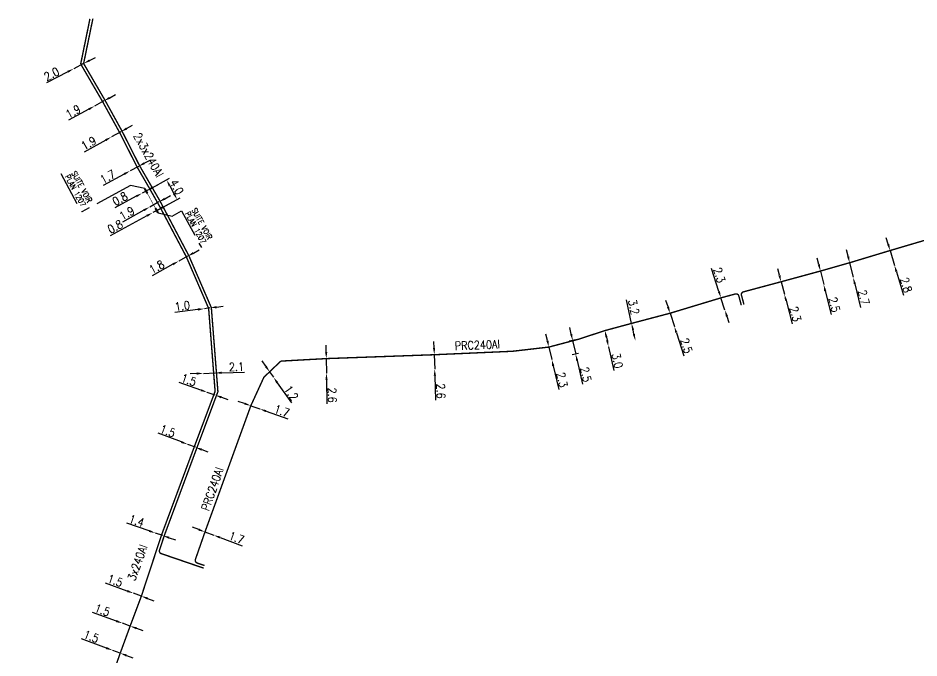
# Model space of a CAD drawing. Header units: millimetres. Extents: x 146000 to 147000, y 142004 to 143004.
# Drawn here: x 146437.2 to 146599.6, y 142884.8 to 143000.1 of the extents above; entities that cross this region are included whole.
import ezdxf
from ezdxf.enums import TextEntityAlignment as Align

# ---------------------------------------------------------------- set-up
doc = ezdxf.new("R2010")
doc.units = ezdxf.units.MM
doc.header["$PDMODE"] = 34
doc.linetypes.add('CENTER2', pattern=[28.575, 19.05, -3.175, 3.175, -3.175])
doc.layers.get('0').update_dxf_attribs({"linetype": 'CONTINUOUS'})
doc.layers.get('Defpoints').update_dxf_attribs({"linetype": 'CONTINUOUS'})
for name, color, linetype in [('M_100', 7, 'M_ST_6'), ('M_130', 3, 'M_ST_15'), ('M_300', 7, 'CONTINUOUS'), ('M_930', 7, 'CONTINUOUS')]:
    doc.layers.add(name, color=color, linetype=linetype)
doc.styles.get("Standard").update_dxf_attribs({"font": 'romans.shx', "width": 0.85})
doc.linetypes.add('M_ST_15', pattern='A,5,-0.3,["XX",Standard,S=1,R=0,X=0,Y=-0.5],-2.5', length=7.8)
doc.linetypes.add('M_ST_6', pattern='A,5,-0.3,["||",Standard,S=1,R=0,X=0.35,Y=-0.5],-1.6', length=6.9)
doc.dimstyles.get("Standard").update_dxf_attribs({"dimtxt": 1.5, "dimasz": 1.2, "dimexe": 0.625, "dimexo": 0.625, "dimgap": 0.25, "dimtad": 1, "dimdec": 1, "dimzin": 0, "dimdsep": 46, "dimtxsty": 'Standard', "dimcen": -0.5, "dimadec": 0, "dimazin": 0, "dimtfac": 1, "dimtdec": 1, "dimtmove": 0, "dimatfit": 3, "dimfxl": 0, "dimtolj": 1, "dimtzin": 0, "dimarcsym": 0})

# ---------------------------------------------------------------- blocks, each defined once
blk = doc.blocks.new('M_300_04')
at = {"color": 0, "linetype": 'Continuous'}
blk.add_line((0, 0.38), (0, -0.38), dxfattribs=at)
blk.add_solid([(-0.5, 0.19), (-0.5, -0.19), (0.5, 0.19), (0.5, -0.19)], dxfattribs=at)
at = {"color": 0, "linetype": 'Continuous', "width": 0.75, "flags": 3}
for tag, p in [('DEF_LEG', (0, -5)), ('DEF_COUP', (0.02, -7)), ('DEF_TYPE', (0, -9))]:
    blk.add_attdef(tag, text='', height=1.2, dxfattribs=at).set_placement(p, align=Align.MIDDLE)
blk = doc.blocks.new('*D40')
at = {"layer": 'Defpoints', "color": 0, "linetype": 'Continuous', "transparency": 16777216}
for p in [(146581.81, 142954.52), (146582.4, 142952.1), (146582.4, 142952.1)]:
    blk.add_point(p, dxfattribs=at)
at = {"layer": 'M_130', "color": 0, "linetype": 'Continuous', "lineweight": -2, "transparency": 16777216}
for p, q in [((146581.52, 142955.69), (146581.24, 142956.86)), ((146581.81, 142954.52), (146582.4, 142952.1)), ((146582.69, 142950.93), (146583.72, 142946.68))]:
    blk.add_line(p, q, dxfattribs=at)
at = {"layer": 'M_130', "color": 0, "linetype": 'Continuous', "transparency": 16777216}
for points in [[(146581.72, 142955.74), (146581.33, 142955.64), (146581.81, 142954.52)], [(146582.88, 142950.98), (146582.49, 142950.88), (146582.4, 142952.1)]]:
    blk.add_solid(points, dxfattribs=at)
at = {"layer": 'M_130', "color": 0, "linetype": 'Continuous', "transparency": 16777216, "insert": (146584.32, 142948.46), "char_height": 1.5, "attachment_point": 5, "rotation": 283.7071}
blk.add_mtext('\\A1;2.5', dxfattribs=at)
blk = doc.blocks.new('*D41')
at = {"layer": 'Defpoints', "color": 0, "linetype": 'Continuous', "transparency": 16777216}
for p in [(146587.08, 142956.02), (146587.72, 142953.39), (146587.72, 142953.39)]:
    blk.add_point(p, dxfattribs=at)
at = {"layer": 'M_130', "color": 0, "linetype": 'Continuous', "lineweight": -2, "transparency": 16777216}
for p, q in [((146586.79, 142957.18), (146586.51, 142958.35)), ((146587.08, 142956.02), (146587.72, 142953.39)), ((146588, 142952.23), (146589.04, 142947.98))]:
    blk.add_line(p, q, dxfattribs=at)
at = {"layer": 'M_130', "color": 0, "linetype": 'Continuous', "transparency": 16777216}
for points in [[(146586.99, 142957.23), (146586.6, 142957.14), (146587.08, 142956.02)], [(146588.19, 142952.28), (146587.81, 142952.18), (146587.72, 142953.39)]]:
    blk.add_solid(points, dxfattribs=at)
at = {"layer": 'M_130', "color": 0, "linetype": 'Continuous', "transparency": 16777216, "insert": (146589.63, 142949.76), "char_height": 1.5, "attachment_point": 5, "rotation": 283.7071}
blk.add_mtext('\\A1;2.7', dxfattribs=at)
blk = doc.blocks.new('*D42')
at = {"layer": 'Defpoints', "color": 0, "linetype": 'Continuous', "transparency": 16777216}
for p in [(146594.37, 142958.22), (146595.17, 142955.54), (146595.17, 142955.54)]:
    blk.add_point(p, dxfattribs=at)
at = {"layer": 'M_130', "color": 0, "linetype": 'Continuous', "lineweight": -2, "transparency": 16777216}
for p, q in [((146594.03, 142959.37), (146593.68, 142960.52)), ((146594.37, 142958.22), (146595.17, 142955.54)), ((146595.52, 142954.39), (146596.77, 142950.2))]:
    blk.add_line(p, q, dxfattribs=at)
at = {"layer": 'M_130', "color": 0, "linetype": 'Continuous', "transparency": 16777216}
for points in [[(146594.22, 142959.43), (146593.83, 142959.31), (146594.37, 142958.22)], [(146595.71, 142954.45), (146595.32, 142954.33), (146595.17, 142955.54)]]:
    blk.add_solid(points, dxfattribs=at)
at = {"layer": 'M_130', "color": 0, "linetype": 'Continuous', "transparency": 16777216, "insert": (146597.27, 142952.01), "char_height": 1.5, "attachment_point": 5, "rotation": 286.6528}
blk.add_mtext('\\A1;2.8', dxfattribs=at)
blk = doc.blocks.new('*D53')
at = {"layer": 'Defpoints', "color": 0, "linetype": 'Continuous', "transparency": 16777216}
for p in [(146538.24, 142942.24), (146537.7, 142939.55), (146538.79, 142939.8)]:
    blk.add_point(p, dxfattribs=at)
at = {"layer": 'M_130', "color": 0, "linetype": 'Continuous', "lineweight": -2, "transparency": 16777216}
for p, q in [((146536.89, 142943.17), (146536.63, 142944.34)), ((146537.63, 142942.1), (146536.54, 142941.86)), ((146537.15, 142941.99), (146537.7, 142939.55)), ((146538.18, 142939.66), (146537.09, 142939.42)), ((146537.96, 142938.38), (146538.91, 142934.12))]:
    blk.add_line(p, q, dxfattribs=at)
at = {"layer": 'M_130', "color": 0, "linetype": 'Continuous', "transparency": 16777216}
for points in [[(146537.09, 142943.21), (146536.7, 142943.12), (146537.15, 142941.99)], [(146538.15, 142938.43), (146537.76, 142938.34), (146537.7, 142939.55)]]:
    blk.add_solid(points, dxfattribs=at)
at = {"layer": 'M_130', "color": 0, "linetype": 'Continuous', "transparency": 16777216, "insert": (146539.54, 142935.88), "char_height": 1.5, "attachment_point": 5, "rotation": 282.5521}
blk.add_mtext('\\A1;2.5', dxfattribs=at)
blk = doc.blocks.new('*D55')
at = {"layer": 'Defpoints', "color": 0, "linetype": 'Continuous', "transparency": 16777216}
for p in [(146542.97, 142943.79), (146543.62, 142940.87), (146543.62, 142940.87)]:
    blk.add_point(p, dxfattribs=at)
at = {"layer": 'M_130', "color": 0, "linetype": 'Continuous', "lineweight": -2, "transparency": 16777216}
for p, q in [((146543.23, 142942.62), (146543.36, 142942.04)), ((146543.62, 142940.87), (146544.56, 142936.6))]:
    blk.add_line(p, q, dxfattribs=at)
at = {"layer": 'M_130', "color": 0, "linetype": 'Continuous', "transparency": 16777216}
for points in [[(146543.43, 142942.67), (146543.03, 142942.58), (146542.97, 142943.79)], [(146543.55, 142942.08), (146543.16, 142941.99), (146543.62, 142940.87)]]:
    blk.add_solid(points, dxfattribs=at)
at = {"layer": 'M_130', "color": 0, "linetype": 'Continuous', "transparency": 16777216, "insert": (146545.2, 142938.36), "char_height": 1.5, "attachment_point": 5, "rotation": 282.4556}
blk.add_mtext('\\A1;3.0', dxfattribs=at)
blk = doc.blocks.new('*D56')
at = {"layer": 'Defpoints', "color": 0, "linetype": 'Continuous', "transparency": 16777216}
for p in [(146547.78, 142945.09), (146548.45, 142941.96), (146548.45, 142941.96)]:
    blk.add_point(p, dxfattribs=at)
at = {"layer": 'M_130', "color": 0, "linetype": 'Continuous', "lineweight": -2, "transparency": 16777216}
for p, q in [((146547.78, 142945.09), (146546.86, 142949.36)), ((146548.2, 142943.13), (146548.03, 142943.92))]:
    blk.add_line(p, q, dxfattribs=at)
at = {"layer": 'M_130', "color": 0, "linetype": 'Continuous', "transparency": 16777216}
for points in [[(146548.23, 142943.96), (146547.84, 142943.87), (146547.78, 142945.09)], [(146548.39, 142943.18), (146548, 142943.09), (146548.45, 142941.96)]]:
    blk.add_solid(points, dxfattribs=at)
at = {"layer": 'M_130', "color": 0, "linetype": 'Continuous', "transparency": 16777216, "insert": (146548.17, 142948.02), "char_height": 1.5, "attachment_point": 5, "rotation": 282.1491}
blk.add_mtext('\\A1;3.2', dxfattribs=at)
blk = doc.blocks.new('*D57')
at = {"layer": 'Defpoints', "color": 0, "linetype": 'Continuous', "transparency": 16777216}
for p in [(146554.71, 142946.92), (146555.48, 142944.55), (146555.48, 142944.55)]:
    blk.add_point(p, dxfattribs=at)
at = {"layer": 'M_130', "color": 0, "linetype": 'Continuous', "lineweight": -2, "transparency": 16777216}
for p, q in [((146554.34, 142948.06), (146553.97, 142949.21)), ((146554.71, 142946.92), (146555.48, 142944.55)), ((146555.85, 142943.4), (146557.2, 142939.25))]:
    blk.add_line(p, q, dxfattribs=at)
at = {"layer": 'M_130', "color": 0, "linetype": 'Continuous', "transparency": 16777216}
for points in [[(146554.53, 142948.13), (146554.15, 142948), (146554.71, 142946.92)], [(146556.04, 142943.47), (146555.66, 142943.34), (146555.48, 142944.55)]]:
    blk.add_solid(points, dxfattribs=at)
at = {"layer": 'M_130', "color": 0, "linetype": 'Continuous', "transparency": 16777216, "insert": (146557.66, 142941.06), "char_height": 1.5, "attachment_point": 5, "rotation": 287.9878}
blk.add_mtext('\\A1;2.5', dxfattribs=at)
blk = doc.blocks.new('*D58')
at = {"layer": 'Defpoints', "color": 0, "linetype": 'Continuous', "transparency": 16777216}
for p in [(146563.88, 142949.69), (146564.59, 142947.5), (146564.59, 142947.5)]:
    blk.add_point(p, dxfattribs=at)
at = {"layer": 'M_130', "color": 0, "linetype": 'Continuous', "lineweight": -2, "transparency": 16777216}
for p, q in [((146563.51, 142950.83), (146562.16, 142954.99)), ((146564.59, 142947.5), (146563.88, 142949.69)), ((146564.96, 142946.36), (146565.33, 142945.22))]:
    blk.add_line(p, q, dxfattribs=at)
at = {"layer": 'M_130', "color": 0, "linetype": 'Continuous', "transparency": 16777216}
for points in [[(146563.7, 142950.89), (146563.32, 142950.77), (146563.88, 142949.69)], [(146565.15, 142946.42), (146564.77, 142946.3), (146564.59, 142947.5)]]:
    blk.add_solid(points, dxfattribs=at)
at = {"layer": 'M_130', "color": 0, "linetype": 'Continuous', "transparency": 16777216, "insert": (146563.6, 142953.79), "char_height": 1.5, "attachment_point": 5, "rotation": 287.9878}
blk.add_mtext('\\A1;2.3', dxfattribs=at)
blk = doc.blocks.new('*D59')
at = {"layer": 'Defpoints', "color": 0, "linetype": 'Continuous', "transparency": 16777216}
for p in [(146574.72, 142952.59), (146575.31, 142950.37), (146575.31, 142950.37)]:
    blk.add_point(p, dxfattribs=at)
at = {"layer": 'M_130', "color": 0, "linetype": 'Continuous', "lineweight": -2, "transparency": 16777216}
for p, q in [((146574.41, 142953.75), (146574.11, 142954.91)), ((146574.72, 142952.59), (146575.31, 142950.37)), ((146575.62, 142949.21), (146576.74, 142944.98))]:
    blk.add_line(p, q, dxfattribs=at)
at = {"layer": 'M_130', "color": 0, "linetype": 'Continuous', "transparency": 16777216}
for points in [[(146574.61, 142953.8), (146574.22, 142953.7), (146574.72, 142952.59)], [(146575.81, 142949.26), (146575.43, 142949.16), (146575.31, 142950.37)]]:
    blk.add_solid(points, dxfattribs=at)
at = {"layer": 'M_130', "color": 0, "linetype": 'Continuous', "transparency": 16777216, "insert": (146577.3, 142946.77), "char_height": 1.5, "attachment_point": 5, "rotation": 284.8742}
blk.add_mtext('\\A1;2.3', dxfattribs=at)
blk = doc.blocks.new('*D62')
at = {"layer": 'Defpoints', "color": 0, "linetype": 'Continuous', "transparency": 16777216}
for p in [(146512.21, 142939.44), (146512.28, 142936.84), (146512.28, 142936.84)]:
    blk.add_point(p, dxfattribs=at)
at = {"layer": 'M_130', "color": 0, "linetype": 'Continuous', "lineweight": -2, "transparency": 16777216}
for p, q in [((146512.17, 142940.64), (146512.14, 142941.84)), ((146512.21, 142939.44), (146512.28, 142936.84)), ((146512.31, 142935.64), (146512.43, 142931.27))]:
    blk.add_line(p, q, dxfattribs=at)
at = {"layer": 'M_130', "color": 0, "linetype": 'Continuous', "transparency": 16777216}
for points in [[(146512.37, 142940.65), (146511.97, 142940.64), (146512.21, 142939.44)], [(146512.51, 142935.65), (146512.11, 142935.64), (146512.28, 142936.84)]]:
    blk.add_solid(points, dxfattribs=at)
at = {"layer": 'M_130', "color": 0, "linetype": 'Continuous', "transparency": 16777216, "insert": (146513.39, 142932.89), "char_height": 1.5, "attachment_point": 5, "rotation": 271.5897}
blk.add_mtext('\\A1;2.6', dxfattribs=at)
blk = doc.blocks.new('*D63')
at = {"layer": 'Defpoints', "color": 0, "linetype": 'Continuous', "transparency": 16777216}
for p in [(146532.87, 142940.82), (146533.39, 142938.58), (146533.39, 142938.58)]:
    blk.add_point(p, dxfattribs=at)
at = {"layer": 'M_130', "color": 0, "linetype": 'Continuous', "lineweight": -2, "transparency": 16777216}
for p, q in [((146532.6, 142941.99), (146532.33, 142943.16)), ((146532.87, 142940.82), (146533.39, 142938.58)), ((146533.66, 142937.41), (146534.64, 142933.15))]:
    blk.add_line(p, q, dxfattribs=at)
at = {"layer": 'M_130', "color": 0, "linetype": 'Continuous', "transparency": 16777216}
for points in [[(146532.79, 142942.04), (146532.4, 142941.95), (146532.87, 142940.82)], [(146533.85, 142937.46), (146533.46, 142937.37), (146533.39, 142938.58)]]:
    blk.add_solid(points, dxfattribs=at)
at = {"layer": 'M_130', "color": 0, "linetype": 'Continuous', "transparency": 16777216, "insert": (146535.26, 142934.92), "char_height": 1.5, "attachment_point": 5, "rotation": 283.0224}
blk.add_mtext('\\A1;2.3', dxfattribs=at)
blk = doc.blocks.new('*D70')
at = {"layer": 'Defpoints', "color": 0, "linetype": 'Continuous', "transparency": 16777216}
for p in [(146461.95, 142907.29), (146461.95, 142907.29), (146463.28, 142906.84)]:
    blk.add_point(p, dxfattribs=at)
at = {"layer": 'M_130', "color": 0, "linetype": 'Continuous', "lineweight": -2, "transparency": 16777216}
for p, q in [((146460.82, 142907.68), (146456.79, 142909.05)), ((146463.28, 142906.84), (146461.95, 142907.29)), ((146464.41, 142906.45), (146465.55, 142906.07))]:
    blk.add_line(p, q, dxfattribs=at)
at = {"layer": 'M_130', "color": 0, "linetype": 'Continuous', "transparency": 16777216}
for points in [[(146460.88, 142907.87), (146460.75, 142907.49), (146461.95, 142907.29)], [(146464.48, 142906.64), (146464.35, 142906.27), (146463.28, 142906.84)]]:
    blk.add_solid(points, dxfattribs=at)
at = {"layer": 'M_130', "color": 0, "linetype": 'Continuous', "transparency": 16777216, "insert": (146458.56, 142909.51), "char_height": 1.5, "attachment_point": 5, "rotation": 341.1798}
blk.add_mtext('\\A1;1.4', dxfattribs=at)
blk = doc.blocks.new('*D71')
at = {"layer": 'Defpoints', "color": 0, "linetype": 'Continuous', "transparency": 16777216}
for p in [(146458, 142896.44), (146458, 142896.44), (146459.41, 142895.92)]:
    blk.add_point(p, dxfattribs=at)
at = {"layer": 'M_100', "color": 0, "linetype": 'Continuous', "lineweight": -2, "transparency": 16777216}
for p, q in [((146456.87, 142896.85), (146452.93, 142898.28)), ((146459.41, 142895.92), (146458, 142896.44)), ((146460.53, 142895.51), (146461.66, 142895.1))]:
    blk.add_line(p, q, dxfattribs=at)
at = {"layer": 'M_100', "color": 0, "linetype": 'Continuous', "transparency": 16777216}
for points in [[(146456.94, 142897.04), (146456.8, 142896.66), (146458, 142896.44)], [(146460.6, 142895.7), (146460.47, 142895.32), (146459.41, 142895.92)]]:
    blk.add_solid(points, dxfattribs=at)
at = {"layer": 'M_100', "color": 0, "linetype": 'Continuous', "transparency": 16777216, "insert": (146454.68, 142898.71), "char_height": 1.5, "attachment_point": 5, "rotation": 339.9746}
blk.add_mtext('\\A1;1.5', dxfattribs=at)
blk = doc.blocks.new('*D72')
at = {"layer": 'Defpoints', "color": 0, "linetype": 'Continuous', "transparency": 16777216}
for p in [(146456.03, 142891.03), (146456.03, 142891.03), (146457.39, 142890.53)]:
    blk.add_point(p, dxfattribs=at)
at = {"layer": 'M_100', "color": 0, "linetype": 'Continuous', "lineweight": -2, "transparency": 16777216}
for p, q in [((146454.9, 142891.43), (146450.63, 142892.97)), ((146457.39, 142890.53), (146456.03, 142891.03)), ((146458.52, 142890.13), (146459.65, 142889.72))]:
    blk.add_line(p, q, dxfattribs=at)
at = {"layer": 'M_100', "color": 0, "linetype": 'Continuous', "transparency": 16777216}
for points in [[(146454.97, 142891.62), (146454.83, 142891.24), (146456.03, 142891.03)], [(146458.59, 142890.31), (146458.46, 142889.94), (146457.39, 142890.53)]]:
    blk.add_solid(points, dxfattribs=at)
at = {"layer": 'M_100', "color": 0, "linetype": 'Continuous', "transparency": 16777216, "insert": (146452.37, 142893.41), "char_height": 1.5, "attachment_point": 5, "rotation": 340.1565}
blk.add_mtext('\\A1;1.5', dxfattribs=at)
blk = doc.blocks.new('*D73')
at = {"layer": 'Defpoints', "color": 0, "linetype": 'Continuous', "transparency": 16777216}
for p in [(146454.24, 142886.15), (146454.24, 142886.15), (146455.6, 142885.65)]:
    blk.add_point(p, dxfattribs=at)
at = {"layer": 'M_100', "color": 0, "linetype": 'Continuous', "lineweight": -2, "transparency": 16777216}
for p, q in [((146453.11, 142886.57), (146448.63, 142888.23)), ((146455.6, 142885.65), (146454.24, 142886.15)), ((146456.72, 142885.23), (146457.85, 142884.81))]:
    blk.add_line(p, q, dxfattribs=at)
at = {"layer": 'M_100', "color": 0, "linetype": 'Continuous', "transparency": 16777216}
for points in [[(146453.18, 142886.76), (146453.04, 142886.38), (146454.24, 142886.15)], [(146456.79, 142885.42), (146456.65, 142885.04), (146455.6, 142885.65)]]:
    blk.add_solid(points, dxfattribs=at)
at = {"layer": 'M_100', "color": 0, "linetype": 'Continuous', "transparency": 16777216, "insert": (146450.38, 142888.65), "char_height": 1.5, "attachment_point": 5, "rotation": 339.638}
blk.add_mtext('\\A1;1.5', dxfattribs=at)
blk = doc.blocks.new('*D77')
at = {"layer": 'Defpoints', "color": 0, "linetype": 'Continuous', "transparency": 16777216}
for p in [(146470.88, 142907.5), (146472.47, 142906.91), (146472.47, 142906.91)]:
    blk.add_point(p, dxfattribs=at)
at = {"layer": 'M_130', "color": 0, "linetype": 'Continuous', "lineweight": -2, "transparency": 16777216}
for p, q in [((146469.75, 142907.92), (146468.63, 142908.34)), ((146470.88, 142907.5), (146472.47, 142906.91)), ((146473.59, 142906.49), (146477.61, 142904.99))]:
    blk.add_line(p, q, dxfattribs=at)
at = {"layer": 'M_130', "color": 0, "linetype": 'Continuous', "transparency": 16777216}
for points in [[(146469.82, 142908.1), (146469.68, 142907.73), (146470.88, 142907.5)], [(146473.66, 142906.68), (146473.52, 142906.3), (146472.47, 142906.91)]]:
    blk.add_solid(points, dxfattribs=at)
at = {"layer": 'M_130', "color": 0, "linetype": 'Continuous', "transparency": 16777216, "insert": (146476.56, 142906.45), "char_height": 1.5, "attachment_point": 5, "rotation": 339.6}
blk.add_mtext('\\A1;1.7', dxfattribs=at)
blk = doc.blocks.new('*D78')
at = {"layer": 'Defpoints', "color": 0, "linetype": 'Continuous', "transparency": 16777216}
for p in [(146467.76, 142923.28), (146467.76, 142923.28), (146469.16, 142922.75)]:
    blk.add_point(p, dxfattribs=at)
at = {"layer": 'M_130', "color": 0, "linetype": 'Continuous', "lineweight": -2, "transparency": 16777216}
for p, q in [((146466.64, 142923.71), (146462.42, 142925.3)), ((146469.16, 142922.75), (146467.76, 142923.28)), ((146470.29, 142922.33), (146471.41, 142921.91))]:
    blk.add_line(p, q, dxfattribs=at)
at = {"layer": 'M_130', "color": 0, "linetype": 'Continuous', "transparency": 16777216}
for points in [[(146466.71, 142923.89), (146466.57, 142923.52), (146467.76, 142923.28)], [(146470.36, 142922.52), (146470.22, 142922.14), (146469.16, 142922.75)]]:
    blk.add_solid(points, dxfattribs=at)
at = {"layer": 'M_130', "color": 0, "linetype": 'Continuous', "transparency": 16777216, "insert": (146464.17, 142925.7), "char_height": 1.5, "attachment_point": 5, "rotation": 339.3427}
blk.add_mtext('\\A1;1.5', dxfattribs=at)
blk = doc.blocks.new('*D79')
at = {"layer": 'Defpoints', "color": 0, "linetype": 'Continuous', "transparency": 16777216}
for p in [(146479.14, 142930.24), (146480.75, 142929.67), (146480.75, 142929.67)]:
    blk.add_point(p, dxfattribs=at)
at = {"layer": 'M_130', "color": 0, "linetype": 'Continuous', "lineweight": -2, "transparency": 16777216}
for p, q in [((146478.01, 142930.63), (146476.88, 142931.03)), ((146479.14, 142930.24), (146480.75, 142929.67)), ((146481.88, 142929.27), (146485.83, 142927.87))]:
    blk.add_line(p, q, dxfattribs=at)
at = {"layer": 'M_130', "color": 0, "linetype": 'Continuous', "transparency": 16777216}
for points in [[(146478.08, 142930.82), (146477.95, 142930.45), (146479.14, 142930.24)], [(146481.94, 142929.46), (146481.81, 142929.08), (146480.75, 142929.67)]]:
    blk.add_solid(points, dxfattribs=at)
at = {"layer": 'M_130', "color": 0, "linetype": 'Continuous', "transparency": 16777216, "insert": (146484.75, 142929.31), "char_height": 1.5, "attachment_point": 5, "rotation": 340.5407}
blk.add_mtext('\\A1;1.7', dxfattribs=at)
blk = doc.blocks.new('*D80')
at = {"layer": 'Defpoints', "color": 0, "linetype": 'Continuous', "transparency": 16777216}
for p in [(146447.23, 142991), (146447.23, 142991), (146449, 142991.93)]:
    blk.add_point(p, dxfattribs=at)
at = {"layer": 'M_130', "color": 0, "linetype": 'Continuous', "lineweight": -2, "transparency": 16777216}
for p, q in [((146450.06, 142992.48), (146451.13, 142993.04)), ((146449, 142991.93), (146447.23, 142991)), ((146446.16, 142990.44), (146442.29, 142988.42))]:
    blk.add_line(p, q, dxfattribs=at)
at = {"layer": 'M_130', "color": 0, "linetype": 'Continuous', "transparency": 16777216}
for points in [[(146449.97, 142992.66), (146450.16, 142992.31), (146449, 142991.93)], [(146446.07, 142990.62), (146446.26, 142990.27), (146447.23, 142991)]]:
    blk.add_solid(points, dxfattribs=at)
at = {"layer": 'M_130', "color": 0, "linetype": 'Continuous', "transparency": 16777216, "insert": (146443.23, 142990.04), "char_height": 1.5, "attachment_point": 5, "rotation": 27.6051}
blk.add_mtext('\\A1;2.0', dxfattribs=at)
blk = doc.blocks.new('*D81')
at = {"layer": 'Defpoints', "color": 0, "linetype": 'Continuous', "transparency": 16777216}
for p in [(146450.98, 142984.26), (146450.98, 142984.26), (146452.65, 142985.18)]:
    blk.add_point(p, dxfattribs=at)
at = {"layer": 'M_130', "color": 0, "linetype": 'Continuous', "lineweight": -2, "transparency": 16777216}
for p, q in [((146453.7, 142985.75), (146454.75, 142986.33)), ((146452.65, 142985.18), (146450.98, 142984.26)), ((146449.93, 142983.68), (146446.3, 142981.69))]:
    blk.add_line(p, q, dxfattribs=at)
at = {"layer": 'M_130', "color": 0, "linetype": 'Continuous', "transparency": 16777216}
for points in [[(146453.6, 142985.93), (146453.79, 142985.58), (146452.65, 142985.18)], [(146449.83, 142983.86), (146450.02, 142983.51), (146450.98, 142984.26)]]:
    blk.add_solid(points, dxfattribs=at)
at = {"layer": 'M_130', "color": 0, "linetype": 'Continuous', "transparency": 16777216, "insert": (146447.1, 142983.27), "char_height": 1.5, "attachment_point": 5, "rotation": 28.7907}
blk.add_mtext('\\A1;1.9', dxfattribs=at)
blk = doc.blocks.new('*D82')
at = {"layer": 'Defpoints', "color": 0, "linetype": 'Continuous', "transparency": 16777216}
for p in [(146470.79, 142947.74), (146470.79, 142947.74), (146471.78, 142947.87)]:
    blk.add_point(p, dxfattribs=at)
at = {"layer": 'M_130', "color": 0, "linetype": 'Continuous', "lineweight": -2, "transparency": 16777216}
for p, q in [((146469.6, 142947.59), (146465.44, 142947.06)), ((146471.78, 142947.87), (146470.79, 142947.74)), ((146472.97, 142948.02), (146474.16, 142948.17))]:
    blk.add_line(p, q, dxfattribs=at)
at = {"layer": 'M_130', "color": 0, "linetype": 'Continuous', "transparency": 16777216}
for points in [[(146469.57, 142947.79), (146469.62, 142947.39), (146470.79, 142947.74)], [(146472.94, 142948.22), (146472.99, 142947.82), (146471.78, 142947.87)]]:
    blk.add_solid(points, dxfattribs=at)
at = {"layer": 'M_130', "color": 0, "linetype": 'Continuous', "transparency": 16777216, "insert": (146466.8, 142948.24), "char_height": 1.5, "attachment_point": 5, "rotation": 7.2369}
blk.add_mtext('\\A1;1.0', dxfattribs=at)
blk = doc.blocks.new('*D83')
at = {"layer": 'Defpoints', "color": 0, "linetype": 'Continuous', "transparency": 16777216}
for p in [(146470.6, 142936.08), (146470.6, 142936.08), (146472.69, 142936.15)]:
    blk.add_point(p, dxfattribs=at)
at = {"layer": 'M_130', "color": 0, "linetype": 'Continuous', "lineweight": -2, "transparency": 16777216}
for p, q in [((146469.4, 142936.05), (146468.2, 142936.01)), ((146470.6, 142936.08), (146472.69, 142936.15)), ((146473.89, 142936.19), (146477.98, 142936.31))]:
    blk.add_line(p, q, dxfattribs=at)
at = {"layer": 'M_130', "color": 0, "linetype": 'Continuous', "transparency": 16777216}
for points in [[(146469.39, 142936.25), (146469.4, 142935.85), (146470.6, 142936.08)], [(146473.89, 142936.39), (146473.9, 142935.99), (146472.69, 142936.15)]]:
    blk.add_solid(points, dxfattribs=at)
at = {"layer": 'M_130', "color": 0, "linetype": 'Continuous', "transparency": 16777216, "insert": (146476.55, 142937.27), "char_height": 1.5, "attachment_point": 5, "rotation": 1.7658}
blk.add_mtext('\\A1;2.1', dxfattribs=at)
blk = doc.blocks.new('*D84')
at = {"layer": 'Defpoints', "color": 0, "linetype": 'Continuous', "transparency": 16777216}
for p in [(146471.29, 142932.66), (146471.29, 142932.66), (146472.71, 142932.16)]:
    blk.add_point(p, dxfattribs=at)
at = {"layer": 'M_130', "color": 0, "linetype": 'Continuous', "lineweight": -2, "transparency": 16777216}
for p, q in [((146470.16, 142933.06), (146466.21, 142934.45)), ((146472.71, 142932.16), (146471.29, 142932.66)), ((146473.84, 142931.76), (146474.97, 142931.36))]:
    blk.add_line(p, q, dxfattribs=at)
at = {"layer": 'M_130', "color": 0, "linetype": 'Continuous', "transparency": 16777216}
for points in [[(146470.23, 142933.24), (146470.1, 142932.87), (146471.29, 142932.66)], [(146473.91, 142931.95), (146473.77, 142931.57), (146472.71, 142932.16)]]:
    blk.add_solid(points, dxfattribs=at)
at = {"layer": 'M_130', "color": 0, "linetype": 'Continuous', "transparency": 16777216, "insert": (146467.95, 142934.89), "char_height": 1.5, "attachment_point": 5, "rotation": 340.6022}
blk.add_mtext('\\A1;1.5', dxfattribs=at)
blk = doc.blocks.new('*D85')
at = {"layer": 'Defpoints', "color": 0, "linetype": 'Continuous', "transparency": 16777216}
for p in [(146482.53, 142936.37), (146482.53, 142936.37), (146483.22, 142935.38)]:
    blk.add_point(p, dxfattribs=at)
at = {"layer": 'M_130', "color": 0, "linetype": 'Continuous', "lineweight": -2, "transparency": 16777216}
for p, q in [((146481.85, 142937.35), (146481.16, 142938.34)), ((146482.53, 142936.37), (146483.22, 142935.38)), ((146483.91, 142934.4), (146486.46, 142930.74))]:
    blk.add_line(p, q, dxfattribs=at)
at = {"layer": 'M_130', "color": 0, "linetype": 'Continuous', "transparency": 16777216}
for points in [[(146482.01, 142937.47), (146481.68, 142937.24), (146482.53, 142936.37)], [(146484.07, 142934.51), (146483.74, 142934.28), (146483.22, 142935.38)]]:
    blk.add_solid(points, dxfattribs=at)
at = {"layer": 'M_130', "color": 0, "linetype": 'Continuous', "transparency": 16777216, "insert": (146486.42, 142932.53), "char_height": 1.5, "attachment_point": 5, "rotation": 304.8643}
blk.add_mtext('\\A1;1.2', dxfattribs=at)
blk = doc.blocks.new('*D86')
at = {"layer": 'Defpoints', "color": 0, "linetype": 'Continuous', "transparency": 16777216}
for p in [(146492.74, 142938.74), (146492.77, 142936.14), (146492.77, 142936.14)]:
    blk.add_point(p, dxfattribs=at)
at = {"layer": 'M_130', "color": 0, "linetype": 'Continuous', "lineweight": -2, "transparency": 16777216}
for p, q in [((146492.73, 142939.94), (146492.72, 142941.14)), ((146492.74, 142938.74), (146492.77, 142936.14)), ((146492.78, 142934.94), (146492.82, 142930.57))]:
    blk.add_line(p, q, dxfattribs=at)
at = {"layer": 'M_130', "color": 0, "linetype": 'Continuous', "transparency": 16777216}
for points in [[(146492.93, 142939.94), (146492.53, 142939.93), (146492.74, 142938.74)], [(146492.98, 142934.94), (146492.58, 142934.93), (146492.77, 142936.14)]]:
    blk.add_solid(points, dxfattribs=at)
at = {"layer": 'M_130', "color": 0, "linetype": 'Continuous', "transparency": 16777216, "insert": (146493.81, 142932.16), "char_height": 1.5, "attachment_point": 5, "rotation": 270.5694}
blk.add_mtext('\\A1;2.6', dxfattribs=at)
blk = doc.blocks.new('*D87')
at = {"layer": 'Defpoints', "color": 0, "linetype": 'Continuous', "transparency": 16777216}
for p in [(146455.7, 142979.63), (146454.04, 142978.71), (146454.04, 142978.71)]:
    blk.add_point(p, dxfattribs=at)
at = {"layer": 'M_130', "color": 0, "linetype": 'Continuous', "lineweight": -2, "transparency": 16777216}
for p, q in [((146456.75, 142980.22), (146457.8, 142980.8)), ((146455.7, 142979.63), (146454.04, 142978.71)), ((146452.99, 142978.12), (146449.13, 142975.98))]:
    blk.add_line(p, q, dxfattribs=at)
at = {"layer": 'M_130', "color": 0, "linetype": 'Continuous', "transparency": 16777216}
for points in [[(146456.65, 142980.39), (146456.85, 142980.04), (146455.7, 142979.63)], [(146452.89, 142978.3), (146453.08, 142977.95), (146454.04, 142978.71)]]:
    blk.add_solid(points, dxfattribs=at)
at = {"layer": 'M_130', "color": 0, "linetype": 'Continuous', "transparency": 16777216, "insert": (146449.92, 142977.56), "char_height": 1.5, "attachment_point": 5, "rotation": 29.0927}
blk.add_mtext('\\A1;1.9', dxfattribs=at)
blk = doc.blocks.new('*D88')
at = {"layer": 'Defpoints', "color": 0, "linetype": 'Continuous', "transparency": 16777216}
for p in [(146458.87, 142973.38), (146457.38, 142972.57), (146457.38, 142972.57)]:
    blk.add_point(p, dxfattribs=at)
at = {"layer": 'M_130', "color": 0, "linetype": 'Continuous', "lineweight": -2, "transparency": 16777216}
for p, q in [((146459.93, 142973.96), (146460.98, 142974.53)), ((146458.87, 142973.38), (146457.38, 142972.57)), ((146456.32, 142972), (146452.5, 142969.93))]:
    blk.add_line(p, q, dxfattribs=at)
at = {"layer": 'M_130', "color": 0, "linetype": 'Continuous', "transparency": 16777216}
for points in [[(146459.83, 142974.13), (146460.02, 142973.78), (146458.87, 142973.38)], [(146456.23, 142972.18), (146456.42, 142971.83), (146457.38, 142972.57)]]:
    blk.add_solid(points, dxfattribs=at)
at = {"layer": 'M_130', "color": 0, "linetype": 'Continuous', "transparency": 16777216, "insert": (146453.34, 142971.52), "char_height": 1.5, "attachment_point": 5, "rotation": 28.4665}
blk.add_mtext('\\A1;1.7', dxfattribs=at)
blk = doc.blocks.new('*D89')
at = {"layer": 'Defpoints', "color": 0, "linetype": 'Continuous', "transparency": 16777216}
for p in [(146462.57, 142966.98), (146460.91, 142966.06), (146460.91, 142966.06)]:
    blk.add_point(p, dxfattribs=at)
at = {"layer": 'M_130', "color": 0, "linetype": 'Continuous', "lineweight": -2, "transparency": 16777216}
for p, q in [((146463.62, 142967.56), (146464.67, 142968.14)), ((146462.57, 142966.98), (146460.91, 142966.06)), ((146459.86, 142965.49), (146455.99, 142963.35))]:
    blk.add_line(p, q, dxfattribs=at)
at = {"layer": 'M_130', "color": 0, "linetype": 'Continuous', "transparency": 16777216}
for points in [[(146463.53, 142967.73), (146463.72, 142967.38), (146462.57, 142966.98)], [(146459.76, 142965.66), (146459.96, 142965.31), (146460.91, 142966.06)]]:
    blk.add_solid(points, dxfattribs=at)
at = {"layer": 'M_130', "color": 0, "linetype": 'Continuous', "transparency": 16777216, "insert": (146456.79, 142964.93), "char_height": 1.5, "attachment_point": 5, "rotation": 28.8504}
blk.add_mtext('\\A1;1.9', dxfattribs=at)
blk = doc.blocks.new('*D90')
at = {"layer": 'Defpoints', "color": 0, "linetype": 'Continuous', "transparency": 16777216}
for p in [(146467.74, 142957.19), (146466.16, 142956.32), (146466.16, 142956.32)]:
    blk.add_point(p, dxfattribs=at)
at = {"layer": 'M_130', "color": 0, "linetype": 'Continuous', "lineweight": -2, "transparency": 16777216}
for p, q in [((146468.79, 142957.77), (146469.84, 142958.35)), ((146467.74, 142957.19), (146466.16, 142956.32)), ((146465.11, 142955.74), (146461.34, 142953.67))]:
    blk.add_line(p, q, dxfattribs=at)
at = {"layer": 'M_130', "color": 0, "linetype": 'Continuous', "transparency": 16777216}
for points in [[(146468.69, 142957.95), (146468.89, 142957.6), (146467.74, 142957.19)], [(146465.01, 142955.92), (146465.2, 142955.57), (146466.16, 142956.32)]]:
    blk.add_solid(points, dxfattribs=at)
at = {"layer": 'M_130', "color": 0, "linetype": 'Continuous', "transparency": 16777216, "insert": (146462.17, 142955.27), "char_height": 1.5, "attachment_point": 5, "rotation": 28.8504}
blk.add_mtext('\\A1;1.8', dxfattribs=at)
blk = doc.blocks.new('*D91')
at = {"layer": 'Defpoints', "color": 0, "linetype": 'Continuous', "transparency": 16777216}
for p in [(146461.46, 142965.05), (146461.46, 142965.05), (146462.17, 142965.43)]:
    blk.add_point(p, dxfattribs=at)
at = {"layer": 'M_300', "color": 0, "linetype": 'Continuous', "lineweight": -2, "transparency": 16777216}
for p, q in [((146463.22, 142966), (146464.28, 142966.57)), ((146462.17, 142965.43), (146461.46, 142965.05)), ((146460.41, 142964.48), (146453.77, 142960.89))]:
    blk.add_line(p, q, dxfattribs=at)
at = {"layer": 'M_300', "color": 0, "linetype": 'Continuous', "transparency": 16777216}
for points in [[(146463.13, 142966.17), (146463.32, 142965.82), (146462.17, 142965.43)], [(146460.31, 142964.65), (146460.5, 142964.3), (146461.46, 142965.05)]]:
    blk.add_solid(points, dxfattribs=at)
at = {"layer": 'M_300', "color": 0, "linetype": 'Continuous', "transparency": 16777216, "insert": (146454.69, 142962.52), "char_height": 1.5, "attachment_point": 5, "rotation": 28.3962}
blk.add_mtext('\\A1;0.8', dxfattribs=at)
blk = doc.blocks.new('*D92')
at = {"layer": 'Defpoints', "color": 0, "linetype": 'Continuous', "transparency": 16777216}
for p in [(146460.26, 142968.94), (146465.85, 142967.42), (146461.46, 142965.05)]:
    blk.add_point(p, dxfattribs=at)
at = {"layer": 'M_300', "color": 0, "linetype": 'Continuous', "lineweight": -2, "transparency": 16777216}
for p, q in [((146460.81, 142969.24), (146464.5, 142971.24)), ((146464.52, 142969.88), (146465.28, 142968.48)), ((146462.01, 142965.34), (146466.4, 142967.72))]:
    blk.add_line(p, q, dxfattribs=at)
at = {"layer": 'M_300', "color": 0, "linetype": 'Continuous', "transparency": 16777216}
for points in [[(146464.7, 142969.98), (146464.35, 142969.79), (146463.95, 142970.94)], [(146465.46, 142968.57), (146465.11, 142968.38), (146465.85, 142967.42)]]:
    blk.add_solid(points, dxfattribs=at)
at = {"layer": 'M_300', "color": 0, "linetype": 'Continuous', "transparency": 16777216, "insert": (146465.78, 142969.66), "char_height": 1.5, "attachment_point": 5, "rotation": 298.3962}
blk.add_mtext('\\A1;4.0', dxfattribs=at)
blk = doc.blocks.new('*D93')
at = {"layer": 'Defpoints', "color": 0, "linetype": 'Continuous', "transparency": 16777216}
for p in [(146459.56, 142968.56), (146459.56, 142968.56), (146460.26, 142968.94)]:
    blk.add_point(p, dxfattribs=at)
at = {"layer": 'M_300', "color": 0, "linetype": 'Continuous', "lineweight": -2, "transparency": 16777216}
for p, q in [((146461.31, 142969.51), (146462.37, 142970.08)), ((146458.5, 142967.99), (146454.65, 142965.91)), ((146460.26, 142968.94), (146459.56, 142968.56))]:
    blk.add_line(p, q, dxfattribs=at)
at = {"layer": 'M_300', "color": 0, "linetype": 'Continuous', "transparency": 16777216}
for points in [[(146461.22, 142969.69), (146461.41, 142969.34), (146460.26, 142968.94)], [(146458.4, 142968.17), (146458.59, 142967.82), (146459.56, 142968.56)]]:
    blk.add_solid(points, dxfattribs=at)
at = {"layer": 'M_300', "color": 0, "linetype": 'Continuous', "transparency": 16777216, "insert": (146455.57, 142967.55), "char_height": 1.5, "attachment_point": 5, "rotation": 28.3962}
blk.add_mtext('\\A1;0.8', dxfattribs=at)

msp = doc.modelspace()

# ---------------------------------------------------------------- linework, layer by layer
at = {"layer": 'M_100', "const_width": 0.25, "flags": 128}
msp.add_lwpolyline([(146519.62, 142698.8), (146519.62, 142698.8, -0.274741), (146519.64, 142698.27), (146513.01, 142694.55, -0.41431), (146512.33, 142694.74), (146506.38, 142705.32), (146503.54, 142710.18), (146500.74, 142715.17), (146497.86, 142720.4), (146495.02, 142725.49), (146492.25, 142730.32), (146489.34, 142735.55), (146487.73, 142738.91), (146487.73, 142738.91), (146471.86, 142766.06), (146462.66, 142781.77), (146457.8, 142790.66), (146452.2, 142801.7), (146440.98, 142821.32, -0.063284), (146440.93, 142821.44), (146437.32, 142834.63, -0.147239), (146437.33, 142834.92), (146437.84, 142836.49), (146443.71, 142853.14), (146445.29, 142857.06), (146446.5, 142860.46), (146448.28, 142865.52), (146450.06, 142870.4), (146451.7, 142874.87), (146453.85, 142880.66), (146455.6, 142885.65), (146457.39, 142890.53), (146459.41, 142895.92), (146463.04, 142906.93), (146468.95, 142922.84), (146472.42, 142932.09), (146472.66, 142932.74, 0.110431), (146472.69, 142932.96), (146471.54, 142947.72, 0.082879), (146471.5, 142947.88), (146467.52, 142957.08), (146462.9, 142965.82), (146462.9, 142965.82), (146460.94, 142969.31), (146460.94, 142969.31), (146458.65, 142973.26), (146455.48, 142979.51), (146452.43, 142985.05), (146448.57, 142991.68, -0.18434), (146448.51, 142992.03), (146450.14, 142999.99)], format="xyb", dxfattribs=at)
at = {"layer": 'M_130', "linetype": 'Continuous', "const_width": 0.25}
msp.add_lwpolyline([(146450.67, 143000.01), (146449.04, 142992.11, 0.185028), (146449.1, 142991.76), (146452.86, 142985.3), (146455.92, 142979.75), (146459.09, 142973.5), (146462.79, 142967.1), (146467.96, 142957.3), (146471.99, 142948, -0.082883), (146472.03, 142947.84), (146473.2, 142932.88, -0.110455), (146473.17, 142932.67), (146472.88, 142931.91), (146469.42, 142922.66), (146463.53, 142906.8), (146462.68, 142904.22, 0.411131), (146462.99, 142903.59), (146470.64, 142900.97)], format="xyb", dxfattribs=at)
at = {"layer": 'M_130', "flags": 128}
msp.add_lwpolyline([(146568.03, 142948.49, 0.25, 0.25, 0), (146567.58, 142950.16, 0.25, 0.25, -0.415434), (146567.93, 142950.77, 0.25, 0.25, 0), (146574.72, 142952.59, 0.25, 0.25, 0), (146581.81, 142954.52, 0.25, 0.25, 0), (146587.08, 142956.02, 0.25, 0.25, 0), (146594.37, 142958.22, 0.25, 0.25, 0), (146601.18, 142960.23, 0.25, 0.25, 0), (146614.1, 142964.6, 0.25, 0.25, 0), (146632.2, 142971.06, 0.25, 0.25, 0), (146654.79, 142978.93, 0.25, 0.25, 0), (146676.9, 142986.64, 0.25, 0.25, 0), (146685.99, 142989.85, 0.25, 0.25, 0), (146698.98, 142994.42, 0.25, 0.25, -0.057926), (146699.09, 142994.45, 0.25, 0.25, 0), (146702.82, 142994.85, 0.25, 0.25, 0), (146706.02, 142995.05, 0.25, 0.25, 0.067276), (146706.15, 142995.08, 0.25, 0.25, 0), (146706.79, 142995.3, 0, 0, 0)], format="xyseb", dxfattribs=at)
at = {"layer": 'M_130', "const_width": 0.1}
msp.add_lwpolyline([(146461.93, 142965.87), (146460.5, 142968.5), (146460.5, 142968.5), (146460.5, 142968.5)], dxfattribs=at)
at = {"layer": 'M_130', "const_width": 0.25, "flags": 128}
msp.add_lwpolyline([(146470.8, 142901.44), (146469.46, 142901.9, -0.41575), (146469.15, 142902.54), (146470.88, 142907.5), (146479.14, 142930.24), (146481.49, 142935.37), (146484.42, 142938.17, -0.178919), (146484.74, 142938.3), (146492.74, 142938.74), (146512.21, 142939.44), (146526.29, 142940.06), (146532.87, 142940.82), (146538.24, 142942.24), (146542.97, 142943.79), (146547.78, 142945.09), (146554.71, 142946.92), (146563.88, 142949.69), (146566.48, 142950.39, -0.412976), (146567.1, 142950.04), (146567.55, 142948.36)], format="xyb", dxfattribs=at)
at = {"layer": 'M_930', "linetype": 'CENTER2', "ltscale": 0.5, "flags": 128}
for points in [[(146460.02, 142969.38), (146457.44, 142969.93), (146448.65, 142965.18), (146444.93, 142972.05)], [(146462.41, 142964.99), (146464.98, 142964.44), (146466.66, 142965.35), (146470.23, 142958.74)]]:
    msp.add_lwpolyline(points, dxfattribs=at)

# ---------------------------------------------------------------- block references
at = {"layer": 'M_300', "rotation": 298.5116704524311}
for p in [(146460.26, 142968.94), (146462.17, 142965.43)]:
    msp.add_blockref('M_300_04', p, dxfattribs=at)

# ---------------------------------------------------------------- texts
at = {"layer": 'M_100', "linetype": 'Continuous', "width": 0.85}
msp.add_text('3x240Al', height=1.5, rotation=70.3521, dxfattribs=at).set_placement((146458.7, 142901.97), align=Align.MIDDLE)
at = {"layer": 'M_130', "linetype": 'Continuous', "width": 0.85}
for s, rotation, p in [('2x3x240Al', 299.1563, (146460.71, 142975.45)), ('PRC240Al', 2.3946, (146519.96, 142941.19)), ('PRC240Al', 70.5551, (146472.21, 142915.25))]:
    msp.add_text(s, height=1.5, rotation=rotation, dxfattribs=at).set_placement(p, align=Align.MIDDLE)
at = {"layer": 'M_930', "linetype": 'Continuous', "width": 0.85}
for s, p in [('PLAN 1207', (146447.53, 142969.02)), ('SUITE VOIR', (146448.68, 142969.71)), ('PLAN 1207', (146469.19, 142962.36)), ('SUITE VOIR', (146470.34, 142963.05))]:
    msp.add_text(s, height=1, rotation=298.5117, dxfattribs=at).set_placement(p, align=Align.MIDDLE_CENTER)

# ---------------------------------------------------------------- dimensions: what is measured, and where the dimension line sits
at = {"layer": 'M_100', "linetype": 'Continuous'}
for base, p1, p2, angle, picture, middle in [((146458, 142896.44), (146459.41, 142895.92), (146458, 142896.44), 159.9746, '*D71', (146454.34, 142897.77)), ((146456.03, 142891.03), (146457.39, 142890.53), (146456.03, 142891.03), 160.1565, '*D72', (146452.03, 142892.47)), ((146454.2386, 142886.1525), (146455.598, 142885.6479), (146454.2386, 142886.1525), 159.638, '*D73', (146450.0291, 142887.7148))]:
    dim = msp.add_linear_dim(base=base, p1=p1, p2=p2, angle=angle, dimstyle='Standard', dxfattribs=at)
    dim.commit()
    dim.dimension.update_dxf_attribs({"geometry": picture, "text_midpoint": middle, "dimtype": 161})
at = {"layer": 'M_130', "linetype": 'Continuous'}
for base, p1, p2, angle, picture, middle, dimtype in [((146447.23, 142991), (146449, 142991.93), (146447.23, 142991), 207.6051, '*D80', (146443.7, 142989.15), 161), ((146450.98, 142984.26), (146452.65, 142985.18), (146450.98, 142984.26), 208.7907, '*D81', (146447.58, 142982.39), 161), ((146454.04, 142978.71), (146455.7, 142979.63), (146454.04, 142978.71), 209.0927, '*D87', (146450.41, 142976.69), 161), ((146457.38, 142972.57), (146458.87, 142973.38), (146457.38, 142972.57), 208.4665, '*D88', (146453.82, 142970.64), 161), ((146460.91, 142966.06), (146462.57, 142966.98), (146460.91, 142966.06), 208.8504, '*D89', (146457.27, 142964.06), 161), ((146595.17, 142955.54), (146594.37, 142958.22), (146595.17, 142955.54), 286.6528, '*D42', (146596.31, 142951.72), 161), ((146466.16, 142956.32), (146467.74, 142957.19), (146466.16, 142956.32), 208.8504, '*D90', (146462.65, 142954.39), 161), ((146587.72, 142953.39), (146587.08, 142956.02), (146587.72, 142953.39), 283.7071, '*D41', (146588.66, 142949.52), 161), ((146582.4, 142952.1), (146581.81, 142954.52), (146582.4, 142952.1), 283.7071, '*D40', (146583.35, 142948.22), 161), ((146564.59, 142947.5), (146563.88, 142949.69), (146564.59, 142947.5), 287.9878, '*D58', (146562.65, 142953.48), 161), ((146575.31, 142950.37), (146574.72, 142952.59), (146575.31, 142950.37), 284.8742, '*D59', (146576.34, 142946.51), 161), ((146470.79, 142947.74), (146471.78, 142947.87), (146470.79, 142947.74), 187.2369, '*D82', (146466.92, 142947.25), 161), ((146548.45, 142941.96), (146547.78, 142945.09), (146548.45, 142941.96), 282.1491, '*D56', (146547.19, 142947.81), 161), ((146555.48, 142944.55), (146554.71, 142946.92), (146555.48, 142944.55), 287.9878, '*D57', (146556.71, 142940.75), 161), ((146537.7, 142939.55), (146538.24, 142942.24), (146538.79, 142939.8), 282.5521, '*D53', (146538.56, 142935.66), 161), ((146543.62, 142940.87), (146542.97, 142943.79), (146543.62, 142940.87), 282.4556, '*D55', (146544.22, 142938.14), 161), ((146512.28, 142936.84), (146512.21, 142939.44), (146512.28, 142936.84), 271.5897, '*D62', (146512.39, 142932.86), 160), ((146533.39, 142938.58), (146532.87, 142940.82), (146533.39, 142938.58), 283.0224, '*D63', (146534.28, 142934.7), 161), ((146492.77, 142936.14), (146492.74, 142938.74), (146492.77, 142936.14), 90.5694, '*D86', (146492.81, 142932.15), 160), ((146470.6, 142936.08), (146472.69, 142936.15), (146470.6, 142936.08), 181.7658, '*D83', (146476.58, 142936.27), 161), ((146482.53, 142936.37), (146483.22, 142935.38), (146482.53, 142936.37), 124.8643, '*D85', (146485.6, 142931.96), 160), ((146471.29, 142932.66), (146472.71, 142932.16), (146471.29, 142932.66), 160.6022, '*D84', (146467.62, 142933.95), 161), ((146480.75, 142929.67), (146479.14, 142930.24), (146480.75, 142929.67), 340.5407, '*D79', (146484.42, 142928.37), 160), ((146467.76, 142923.28), (146469.16, 142922.75), (146467.76, 142923.28), 159.3427, '*D78', (146463.82, 142924.77), 161), ((146461.95, 142907.29), (146463.28, 142906.84), (146461.95, 142907.29), 161.1798, '*D70', (146458.24, 142908.56), 161), ((146472.47, 142906.91), (146470.88, 142907.5), (146472.47, 142906.91), 339.6, '*D77', (146476.21, 142905.51), 160)]:
    dim = msp.add_linear_dim(base=base, p1=p1, p2=p2, angle=angle, dimstyle='Standard', dxfattribs=at)
    dim.commit()
    dim.dimension.update_dxf_attribs({"geometry": picture, "text_midpoint": middle, "dimtype": dimtype})
at = {"layer": 'M_300', "linetype": 'Continuous'}
for base, p1, p2, angle, picture, middle in [((146465.85, 142967.42), (146460.26, 142968.94), (146461.46, 142965.05), 118.3962, '*D92', (146464.9, 142969.18)), ((146459.56, 142968.56), (146460.26, 142968.94), (146459.56, 142968.56), 28.3962, '*D93', (146456.05, 142966.67)), ((146461.46, 142965.05), (146462.17, 142965.43), (146461.46, 142965.05), 28.3962, '*D91', (146455.17, 142961.64))]:
    dim = msp.add_linear_dim(base=base, p1=p1, p2=p2, angle=angle, dimstyle='Standard', override={"dimatfit": 0}, dxfattribs=at)
    dim.commit()
    dim.dimension.update_dxf_attribs({"geometry": picture, "text_midpoint": middle, "dimtype": 160})

doc.saveas('drawing.dxf')
